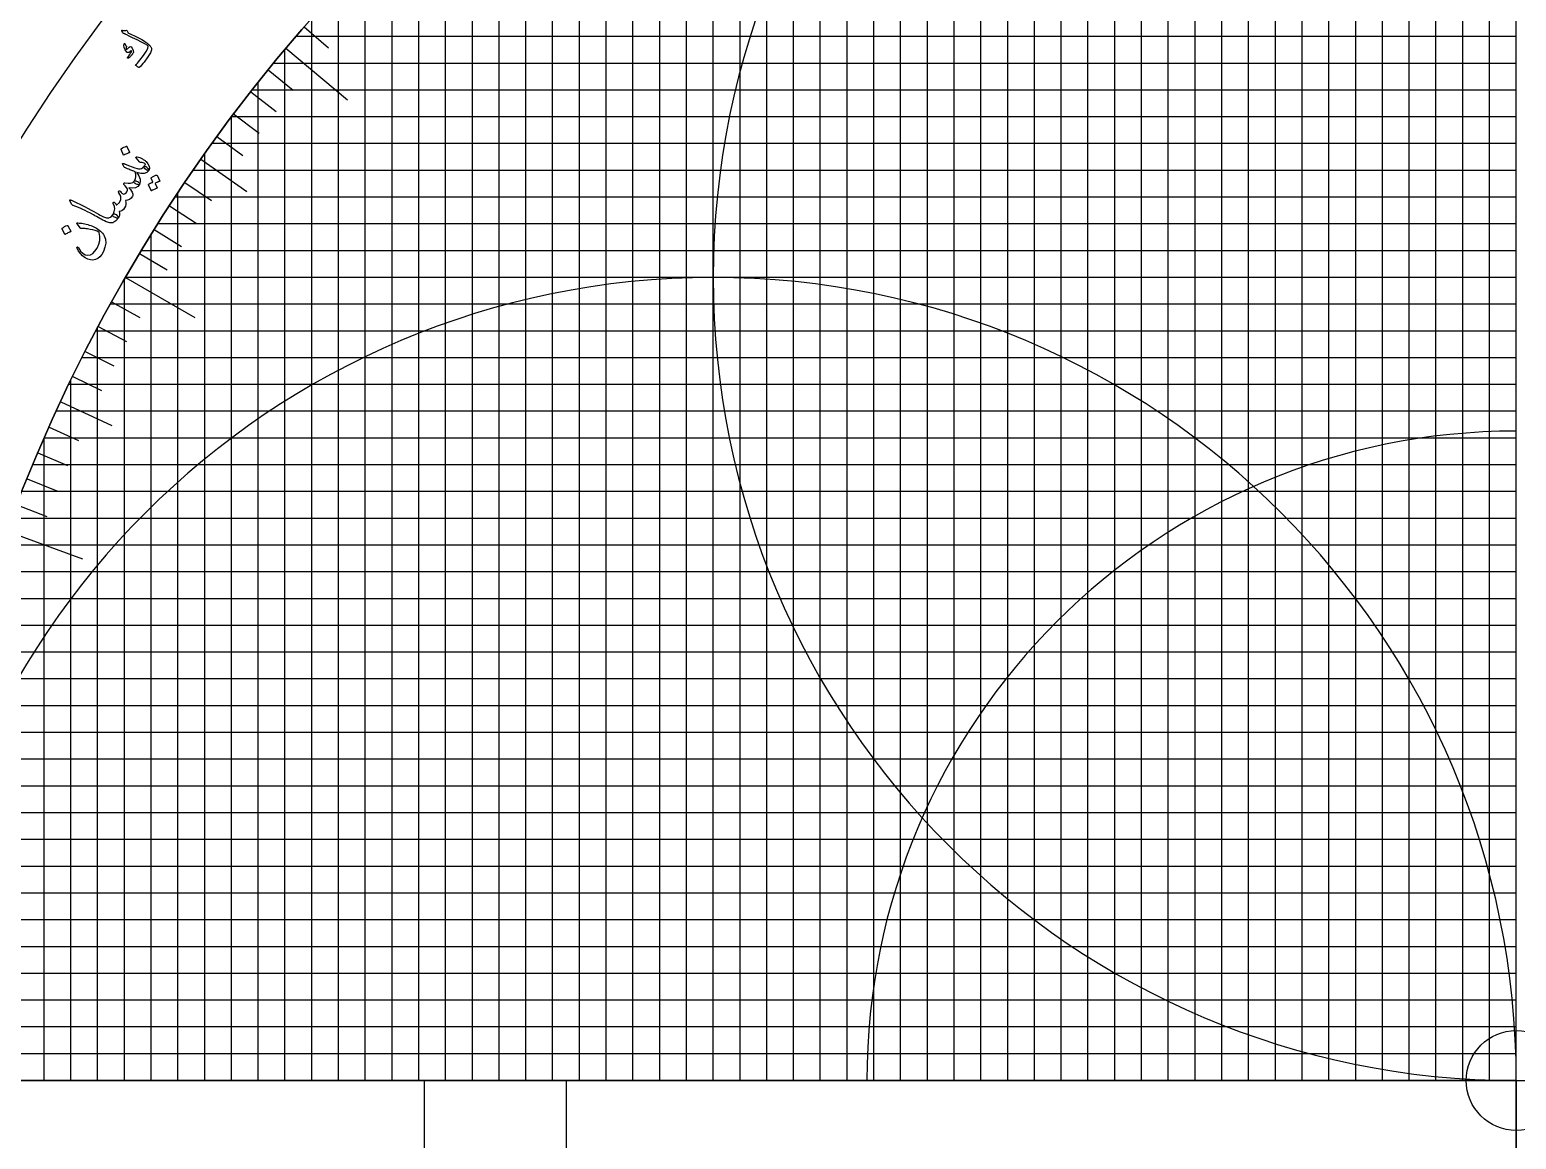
# Model space of a CAD drawing. Header units: millimetres. Extents: x -280 to 280, y -280 to 325.
# Drawn here: x -179.9 to 0, y -7.1 to 127.2 of the extents above; entities that cross this region are included whole.
import ezdxf

# ---------------------------------------------------------------- set-up
doc = ezdxf.new("R2010")
doc.units = ezdxf.units.MM
for name, color, linetype in [('CUT_INNER', 6, 'Continuous'), ('CUT_OUTER', 1, 'Continuous'), ('ENGRAVE', 7, 'Continuous'), ('ENGRAVE_FINE', 8, 'Continuous'), ('TEXT', 5, 'Continuous')]:
    doc.layers.add(name, color=color, linetype=linetype)

msp = doc.modelspace()

# ---------------------------------------------------------------- linework, layer by layer
at = {"layer": 'CUT_INNER'}
msp.add_circle((0, 0), 6.05, dxfattribs=at)
at = {"layer": 'CUT_OUTER'}
msp.add_arc((0, 0), 280, 178.242188, 3.164062, dxfattribs=at)
at = {"layer": 'ENGRAVE'}
for points in [[(0, -194.4), (0, 194.4)], [(0, 0), (0, 194.4)], [(0, 0), (0, 194.4)], [(-16.2, 0), (-16.2, 193.7238)], [(-32.4, 0), (-32.4, 191.681)], [(-48.6, 0), (-48.6, 188.227)], [(-64.8, 0), (-64.8, 183.2821)], [(-81, 0), (-81, 176.7211)], [(-97.2, 0), (-97.2, 168.3553)], [(-113.4, 0), (-113.4, 157.8981)], [(-129.6, 0), (-129.6, 144.8972)], [(-145.8, 0), (-145.8, 128.5835)], [(-148.919, 124.9579), (-141.4731, 118.71)], [(0, 113.4), (-157.8981, 113.4)], [(-159.2432, 111.5033), (-153.6696, 107.6006)], [(-162, 0), (-162, 107.4586)], [(0, 97.2), (-168.3553, 97.2)], [(-168.3553, 97.2), (-159.9376, 92.34)], [(0, 81), (-176.7211, 81)], [(-176.1862, 82.157), (-170.0197, 79.2815)], [(-178.2, 0), (-178.2, 77.6925)], [(0, 64.8), (-183.2821, 64.8)], [(-182.6762, 66.4887), (-173.5424, 63.1643)], [(0, 48.6), (-188.227, 48.6)], [(0, 32.4), (-191.681, 32.4)], [(0, 16.2), (-193.7238, 16.2)], [(-194.4, 0), (194.4, 0)], [(0, 0), (-194.4, 0)], [(-132.192, 0), (-132.192, -132.192), (132.192, -132.192), (132.192, 0)], [(-132.192, 0), (-115.007, 0)], [(-115.007, 0), (-115.007, -115.007), (115.007, -115.007), (115.007, 0)], [(0, 0), (0, -132.192)], [(0, 0), (194.4, 0)]]:
    msp.add_lwpolyline(points, dxfattribs=at)
for radius in [274.4, 274.4, 267.4, 254.4, 254.4, 243.9, 224.4, 224.4, 213.9, 194.4, 194.4]:
    msp.add_circle((0, 0), radius, dxfattribs=at)
for centre, radius, start, end in [((0, 0), 194.4, 90, 180), ((0, 97.2), 97.2, 90, 270), ((0, 97.2), 97.2, 270, 90), ((-97.2, 0), 97.2, 0, 180), ((0, 0), 78.6044, 90, 180)]:
    msp.add_arc(centre, radius, start, end, dxfattribs=at)
at = {"layer": 'ENGRAVE_FINE'}
for points in [[(-3.24, 0), (-3.24, 194.373)], [(-25.92, 0), (-25.92, 192.6643)], [(-22.68, 0), (-22.68, 193.0725)], [(-19.44, 0), (-19.44, 193.4256)], [(-12.96, 0), (-12.96, 193.9675)], [(-9.72, 0), (-9.72, 194.1568)], [(-6.48, 0), (-6.48, 194.292)], [(-35.64, 0), (-35.64, 191.1051)], [(-29.16, 0), (-29.16, 192.2006)], [(-45.36, 0), (-45.36, 189.0339)], [(-42.12, 0), (-42.12, 189.7822)], [(-38.88, 0), (-38.88, 190.4723)], [(-51.84, 0), (-51.84, 187.3605)], [(-58.32, 0), (-58.32, 185.4458)], [(-55.08, 0), (-55.08, 186.4338)], [(-61.56, 0), (-61.56, 184.3956)], [(-68.04, 0), (-68.04, 182.1041)], [(-71.28, 0), (-71.28, 180.8605)], [(-77.76, 0), (-77.76, 178.1705)], [(-74.52, 0), (-74.52, 179.5498)], [(-84.24, 0), (-84.24, 175.1998)], [(-87.48, 0), (-87.48, 173.6048)], [(-90.72, 0), (-90.72, 171.9338)], [(-93.96, 0), (-93.96, 170.1848)], [(-100.44, 0), (-100.44, 166.4427)], [(-103.68, 0), (-103.68, 164.444)], [(-106.92, 0), (-106.92, 162.356)], [(-110.16, 0), (-110.16, 160.1753)], [(-116.64, 0), (-116.64, 155.52)], [(-119.88, 0), (-119.88, 153.0364)], [(-123.12, 0), (-123.12, 150.4421)], [(-126.36, 0), (-126.36, 147.7312)], [(-132.84, 0), (-132.84, 141.9327)], [(-136.08, 0), (-136.08, 138.8294)], [(-139.32, 0), (-139.32, 135.5776)], [(-142.56, 0), (-142.56, 132.1666)], [(0, 126.36), (-147.7312, 126.36)], [(-146.7155, 127.5379), (-143.7812, 124.9871)], [(-149.04, 0), (-149.04, 124.8136)], [(0, 123.12), (-150.4421, 123.12)], [(-152.28, 0), (-152.28, 120.8394)], [(-151.0772, 122.3399), (-148.0556, 119.8931)], [(-153.1893, 119.6846), (-150.1255, 117.2909)], [(0, 119.88), (-153.0364, 119.88)], [(-155.2547, 116.9928), (-152.1496, 114.653)], [(0, 116.64), (-155.52, 116.64)], [(-155.52, 0), (-155.52, 116.64)], [(-157.2729, 114.2655), (-154.1274, 111.9801)], [(-158.76, 0), (-158.76, 112.1901)], [(0, 110.16), (-160.1753, 110.16)], [(-161.1649, 108.7071), (-157.9416, 106.533)], [(0, 106.92), (-162.356, 106.92)], [(-163.0376, 105.8778), (-159.7768, 103.7603)], [(-164.8605, 103.0163), (-161.5633, 100.956)], [(0, 103.68), (-164.444, 103.68)], [(-165.24, 0), (-165.24, 102.4066)], [(-166.6333, 100.1234), (-163.3007, 98.1209)], [(0, 100.44), (-166.4427, 100.44)], [(-168.48, 0), (-168.48, 96.9838)], [(0, 93.96), (-170.1848, 93.96)], [(-170.0261, 94.247), (-166.6255, 92.3621)], [(0, 90.72), (-171.9338, 90.72)], [(-171.72, 0), (-171.72, 91.1241)], [(-171.645, 91.2653), (-168.2121, 89.44)], [(-173.2117, 88.2558), (-169.7474, 86.4906)], [(0, 87.48), (-173.6048, 87.48)], [(-174.96, 0), (-174.96, 84.737)], [(-174.7256, 85.2194), (-171.2311, 83.515)], [(0, 84.24), (-175.1998, 84.24)], [(0, 77.76), (-178.1705, 77.76)], [(-177.5932, 79.0696), (-174.0414, 77.4882)], [(-178.9461, 75.9581), (-175.3672, 74.439)], [(0, 74.52), (-179.5498, 74.52)], [(-180.2445, 72.8235), (-176.6397, 71.3671)], [(0, 71.28), (-180.8605, 71.28)], [(-181.488, 69.6667), (-177.8583, 68.2734)], [(0, 68.04), (-182.1041, 68.04)], [(0, 61.56), (-184.3956, 61.56)], [(0, 58.32), (-185.4458, 58.32)], [(0, 55.08), (-186.4338, 55.08)], [(0, 51.84), (-187.3605, 51.84)], [(0, 45.36), (-189.0339, 45.36)], [(0, 42.12), (-189.7822, 42.12)], [(0, 38.88), (-190.4723, 38.88)], [(0, 35.64), (-191.1051, 35.64)], [(0, 29.16), (-192.2006, 29.16)], [(0, 25.92), (-192.6643, 25.92)], [(0, 22.68), (-193.0725, 22.68)], [(0, 19.44), (-193.4256, 19.44)], [(0, 12.96), (-193.9675, 12.96)], [(0, 9.72), (-194.1568, 9.72)], [(0, 6.48), (-194.292, 6.48)], [(0, 3.24), (-194.373, 3.24)]]:
    msp.add_lwpolyline(points, dxfattribs=at)
at = {"layer": 'TEXT'}
for points in [[(-168.7393, 127.1209), (-168.6716, 127.1103), (-168.6055, 127.1027), (-168.5411, 127.0981), (-168.4784, 127.0966), (-168.4172, 127.0984), (-168.3572, 127.1038), (-168.2984, 127.1128), (-168.2409, 127.1254), (-168.2134, 127.1261), (-168.19, 127.1156), (-168.1706, 127.0938), (-168.1554, 127.0608), (-168.0823, 126.8765), (-168.0737, 126.8575), (-168.0656, 126.8424), (-168.058, 126.8314), (-168.051, 126.8243), (-167.6291, 126.6233), (-167.2499, 126.439), (-166.9133, 126.2714), (-166.6193, 126.1205), (-166.3682, 125.9865), (-166.1607, 125.8693), (-165.9966, 125.7689), (-165.8759, 125.6854), (-165.6555, 125.5184), (-165.5886, 125.4615), (-165.5239, 125.401), (-165.4616, 125.337), (-165.4015, 125.2694), (-165.3438, 125.1979), (-165.2889, 125.1223), (-165.2366, 125.0426), (-165.187, 124.9588), (-165.1824, 124.743), (-165.3345, 124.3906), (-165.6424, 123.9009), (-166.1047, 123.2726), (-166.2566, 123.082), (-166.402, 122.9091), (-166.5408, 122.7542), (-166.6733, 122.6171), (-166.6895, 122.6077), (-166.7056, 122.6042), (-166.7216, 122.6069), (-166.7375, 122.6155), (-166.8102, 122.6626), (-166.876, 122.706), (-166.9349, 122.7456), (-166.9869, 122.7815), (-167.0326, 122.814), (-167.0726, 122.8436), (-167.1068, 122.8703), (-167.1353, 122.8941), (-167.1506, 122.9084), (-167.1556, 122.9213), (-167.1503, 122.9326), (-167.1347, 122.9426), (-167.0245, 123.025), (-166.9003, 123.1442), (-166.7619, 123.3001), (-166.6092, 123.4927), (-166.1714, 124.0817), (-165.8553, 124.5622), (-165.6616, 124.935), (-165.5913, 125.201), (-165.7285, 125.3043), (-165.9987, 125.4648), (-166.4018, 125.6821), (-166.9382, 125.956), (-167.4784, 126.2258), (-167.8884, 126.4281), (-168.1679, 126.563), (-168.3169, 126.6308), (-168.3585, 126.6483), (-168.3975, 126.6646), (-168.4337, 126.6798), (-168.4673, 126.6938), (-168.4979, 126.7066), (-168.5253, 126.7177), (-168.5494, 126.7274), (-168.5702, 126.7354), (-168.6138, 126.7556), (-168.6504, 126.7814), (-168.6803, 126.8128), (-168.7032, 126.8498), (-168.8091, 127.0658), (-168.8153, 127.0816), (-168.8171, 127.0951), (-168.8145, 127.1062), (-168.8075, 127.1148), (-168.7934, 127.1213), (-168.7773, 127.1244), (-168.7593, 127.1243), (-168.7393, 127.1209)], [(-168.4889, 125.4967), (-168.4814, 125.5044), (-168.4725, 125.5093), (-168.4621, 125.5114), (-168.4504, 125.5107), (-168.442, 125.5071), (-168.434, 125.502), (-168.4262, 125.4953), (-168.4187, 125.4871), (-168.2502, 125.2124), (-168.2346, 125.1826), (-168.225, 125.1564), (-168.2216, 125.1338), (-168.2242, 125.1149), (-168.2507, 125.0456), (-168.2657, 124.981), (-168.2693, 124.9211), (-168.2614, 124.8661), (-168.2496, 124.8476), (-168.2257, 124.8431), (-168.1896, 124.8527), (-168.1414, 124.8762), (-168.1136, 124.8952), (-168.0858, 124.9155), (-168.0579, 124.937), (-168.03, 124.9599), (-168.0017, 124.9843), (-167.973, 125.0105), (-167.9437, 125.0385), (-167.914, 125.0684), (-167.78, 125.1485), (-167.6542, 125.1123), (-167.5367, 124.96), (-167.4273, 124.6918), (-167.4049, 124.5983), (-167.3947, 124.5157), (-167.3967, 124.4439), (-167.4108, 124.3829), (-167.4378, 124.3246), (-167.4855, 124.2515), (-167.5536, 124.1637), (-167.6423, 124.0612), (-167.6888, 124.0097), (-167.7348, 123.9622), (-167.7804, 123.9189), (-167.8256, 123.8797), (-167.8695, 123.8439), (-167.9114, 123.811), (-167.9511, 123.7809), (-167.9887, 123.7536), (-168.0171, 123.7407), (-168.0425, 123.7352), (-168.0651, 123.7373), (-168.0847, 123.7469), (-168.1005, 123.763), (-168.107, 123.7809), (-168.1042, 123.8009), (-168.092, 123.8227), (-168.0494, 123.8895), (-167.9999, 123.9643), (-167.9435, 124.0473), (-167.8801, 124.1384), (-167.7618, 124.3083), (-167.6755, 124.4454), (-167.6212, 124.5499), (-167.599, 124.6217), (-167.5989, 124.6331), (-167.603, 124.6424), (-167.6114, 124.6495), (-167.624, 124.6544), (-167.6334, 124.6553), (-167.6449, 124.6523), (-167.6583, 124.6455), (-167.6737, 124.6348), (-167.8035, 124.5263), (-167.8604, 124.4828), (-167.9158, 124.4507), (-167.9699, 124.4298), (-168.0226, 124.4203), (-168.0769, 124.4194), (-168.1242, 124.4301), (-168.1647, 124.4526), (-168.1983, 124.4867), (-168.3928, 124.7599), (-168.5061, 125.0194), (-168.5382, 125.265), (-168.4889, 125.4967)], [(-168.8849, 112.7116), (-168.8878, 112.7264), (-168.8847, 112.7424), (-168.8758, 112.7597), (-168.8609, 112.7781), (-168.7128, 112.8797), (-168.5577, 112.9648), (-168.3956, 113.0335), (-168.2266, 113.0858), (-168.2051, 113.0875), (-168.1878, 113.0829), (-168.1746, 113.0721), (-168.1656, 113.0551), (-167.855, 112.3629), (-167.8506, 112.342), (-167.8582, 112.324), (-167.8778, 112.3089), (-167.9095, 112.2967), (-167.937, 112.2862), (-167.9791, 112.2688), (-168.0361, 112.2446), (-168.1077, 112.2135), (-168.1947, 112.1746), (-168.2977, 112.1271), (-168.4165, 112.0708), (-168.5513, 112.0058), (-168.5713, 111.9986), (-168.5866, 111.9985), (-168.5972, 112.0055), (-168.6031, 112.0196)], [(-167.0486, 111.68), (-167.0795, 111.7243), (-167.0854, 111.7583), (-167.0664, 111.782), (-167.0224, 111.7953), (-166.9168, 111.7923), (-166.7857, 111.7645), (-166.6292, 111.7119), (-166.4472, 111.6345), (-166.356, 111.5909), (-166.2702, 111.5451), (-166.1896, 111.4971), (-166.1143, 111.4469), (-166.044, 111.3949), (-165.9784, 111.3417), (-165.9174, 111.2871), (-165.8612, 111.2313), (-165.6271, 110.9456), (-165.4917, 110.6721), (-165.4551, 110.4106), (-165.5172, 110.161), (-165.5582, 110.1309), (-165.6348, 110.1409), (-165.7471, 110.1909), (-165.895, 110.281), (-166.0353, 110.3825), (-166.1249, 110.4668), (-166.1636, 110.5337), (-166.1516, 110.5833), (-166.0909, 110.66), (-166.0329, 110.7499), (-165.9775, 110.853), (-165.9246, 110.9692), (-166.0834, 111.0335), (-166.2197, 111.0802), (-166.3334, 111.1091), (-166.4245, 111.1204), (-166.4977, 111.1261), (-166.5577, 111.1381), (-166.6045, 111.1567), (-166.6381, 111.1816)], [(-168.4203, 110.4983), (-168.4506, 110.5207), (-168.4871, 110.5625), (-168.5299, 110.6236), (-168.5789, 110.7042), (-168.6229, 110.7848), (-168.6577, 110.8503), (-168.6833, 110.901), (-168.6997, 110.9367), (-168.7001, 110.9842), (-168.6775, 111.0089), (-168.6319, 111.0108), (-168.5633, 110.9899), (-168.5188, 110.9724), (-168.4653, 110.9521), (-168.4028, 110.9291), (-168.3313, 110.9034), (-168.2519, 110.8744), (-168.1656, 110.8414), (-168.0724, 110.8044), (-167.9722, 110.7635), (-167.5477, 110.6036), (-167.2039, 110.4826), (-166.9409, 110.4007), (-166.7585, 110.3579), (-166.577, 110.353), (-166.4154, 110.3889), (-166.2736, 110.4657), (-166.1516, 110.5833), (-166.1174, 110.6175), (-166.0778, 110.6405), (-166.033, 110.6525), (-165.9829, 110.6532), (-165.9251, 110.6426), (-165.8691, 110.6179), (-165.8148, 110.5791), (-165.7622, 110.5263), (-165.6358, 110.3953), (-165.5528, 110.2908), (-165.5133, 110.2127), (-165.5172, 110.161), (-165.763, 109.924), (-166.0863, 109.8046), (-166.4877, 109.8029), (-166.9672, 109.9187), (-166.9853, 109.9211), (-166.9948, 109.9192), (-166.9958, 109.9129), (-166.9882, 109.9022), (-166.725, 109.4856), (-166.5799, 109.1046), (-166.5529, 108.7592), (-166.6441, 108.4487), (-166.666, 108.421), (-166.6974, 108.4057), (-166.7383, 108.4029), (-166.7888, 108.4125), (-166.8555, 108.4352), (-166.9379, 108.4668), (-167.0359, 108.5073), (-167.1496, 108.5566), (-167.2518, 108.618), (-167.3081, 108.6897), (-167.3184, 108.7718), (-167.2828, 108.8644), (-167.1408, 109.1588), (-167.0753, 109.4417), (-167.0864, 109.7134), (-167.1741, 109.9739), (-167.1954, 109.9917), (-167.2472, 110.017), (-167.3296, 110.0496), (-167.4426, 110.0897), (-167.5125, 110.1144), (-167.5974, 110.1471), (-167.6973, 110.1878), (-167.8123, 110.2364), (-167.9422, 110.2922), (-168.0868, 110.3544), (-168.2462, 110.4231), (-168.4203, 110.4983)], [(-169.7949, 106.0587), (-169.8199, 106.1055), (-169.8358, 106.149), (-169.8424, 106.1894), (-169.8398, 106.2264), (-169.8283, 106.2579), (-169.8079, 106.2814), (-169.7789, 106.2969), (-169.7411, 106.3044), (-169.6994, 106.3002), (-169.6588, 106.2803), (-169.6191, 106.2449), (-169.5805, 106.1939), (-169.5638, 106.1638), (-169.5458, 106.1335), (-169.5268, 106.1032), (-169.5065, 106.0728), (-169.486, 106.0416), (-169.4664, 106.0091), (-169.4476, 105.9752), (-169.4297, 105.94), (-169.0762, 106.2757), (-168.9091, 106.6373), (-168.9281, 107.026), (-169.1334, 107.4423), (-169.1584, 107.4889), (-169.1747, 107.5313), (-169.1825, 107.5695), (-169.1816, 107.6034), (-169.1702, 107.6351), (-169.151, 107.6593), (-169.1241, 107.676), (-169.0893, 107.6853), (-169.0511, 107.6842), (-169.0138, 107.6698), (-168.9774, 107.6422), (-168.9419, 107.6014), (-168.8594, 107.4975), (-168.7859, 107.4169), (-168.7214, 107.3595), (-168.6659, 107.3255), (-168.5722, 107.3002), (-168.4761, 107.3122), (-168.3776, 107.3614), (-168.2767, 107.4478), (-168.188, 107.555), (-168.1309, 107.66), (-168.1054, 107.7626), (-168.1114, 107.863), (-168.1547, 107.9748), (-168.241, 108.1118), (-168.3702, 108.2739), (-168.5422, 108.4614), (-168.562, 108.4854), (-168.5689, 108.5138), (-168.5629, 108.5465), (-168.5441, 108.5835), (-168.5176, 108.6168), (-168.4886, 108.6384), (-168.457, 108.6483), (-168.423, 108.6465), (-168.0413, 108.5965), (-167.7235, 108.6172), (-167.4692, 108.7088), (-167.2782, 108.8715), (-167.2332, 108.9019), (-167.172, 108.9105), (-167.0947, 108.8972), (-167.0014, 108.8621), (-166.9048, 108.8174), (-166.8226, 108.7682), (-166.7546, 108.7144), (-166.7009, 108.6562), (-166.6569, 108.5949), (-166.632, 108.5411), (-166.6262, 108.4947), (-166.6395, 108.4558), (-166.8585, 108.2148), (-167.1401, 108.0691), (-167.4846, 108.0186), (-167.8922, 108.0631), (-167.9131, 108.0659), (-167.9238, 108.0609), (-167.9245, 108.0482), (-167.915, 108.0277), (-167.7547, 107.8318), (-167.6284, 107.6631), (-167.5364, 107.5215), (-167.4785, 107.4069), (-167.4503, 107.3046), (-167.4431, 107.2071), (-167.4567, 107.1142), (-167.4911, 107.0259), (-167.6572, 106.8), (-167.856, 106.6383), (-168.0877, 106.5408), (-168.3525, 106.5075), (-168.3012, 106.2697), (-168.3009, 106.0421), (-168.3515, 105.8245), (-168.4532, 105.6168), (-168.588, 105.4404), (-168.7426, 105.3097), (-168.9172, 105.2248), (-169.1118, 105.1855), (-169.0771, 104.9677), (-169.08, 104.7673), (-169.1205, 104.5842), (-169.1987, 104.4183), (-169.2666, 104.3757), (-169.3867, 104.3837), (-169.5588, 104.4422), (-169.7832, 104.5513), (-169.8429, 104.5987), (-169.8735, 104.659), (-169.875, 104.7323), (-169.8472, 104.8186), (-169.6983, 105.174), (-169.6398, 105.499), (-169.672, 105.7938), (-169.7949, 106.0587)], [(-165.2275, 109.2343), (-165.2306, 109.2489), (-165.2278, 109.2646), (-165.2192, 109.2815), (-165.2047, 109.2995), (-165.1332, 109.351), (-165.0605, 109.3985), (-164.9865, 109.442), (-164.9114, 109.4815), (-164.8343, 109.5173), (-164.7545, 109.5493), (-164.6721, 109.5776), (-164.5871, 109.6022), (-164.5653, 109.6034), (-164.5467, 109.5979), (-164.5313, 109.5858), (-164.519, 109.5669), (-164.2045, 108.8774), (-164.2035, 108.8636), (-164.2124, 108.8502), (-164.2313, 108.8371), (-164.2601, 108.8243), (-164.2831, 108.8177), (-164.3174, 108.8048), (-164.3628, 108.7856), (-164.4194, 108.76), (-164.4879, 108.7279), (-164.569, 108.6891), (-164.6628, 108.6436), (-164.7691, 108.5915), (-164.5257, 108.0525), (-164.5209, 108.0319), (-164.528, 108.0142), (-164.5472, 107.9995), (-164.5784, 107.9876), (-164.6054, 107.9773), (-164.6469, 107.9604), (-164.7029, 107.9368), (-164.7734, 107.9065), (-164.8589, 107.8686), (-164.96, 107.8222), (-165.0768, 107.7673), (-165.2092, 107.7038), (-165.227, 107.6999), (-165.2407, 107.702), (-165.2505, 107.7102), (-165.2563, 107.7246), (-165.5501, 108.4051), (-165.5532, 108.4197), (-165.5505, 108.4354), (-165.542, 108.4523), (-165.5276, 108.4704), (-165.4699, 108.5163), (-165.4103, 108.5585), (-165.3488, 108.5968), (-165.2852, 108.6313), (-165.2202, 108.6623), (-165.1541, 108.6901), (-165.0869, 108.7146), (-165.0187, 108.7359)], [(-175.0746, 106.498), (-175.0876, 106.5255), (-175.0939, 106.5477), (-175.0935, 106.5646), (-175.0865, 106.5762), (-175.0663, 106.588), (-175.0282, 106.5864), (-174.9723, 106.5713), (-174.8986, 106.5429), (-174.3214, 106.2746), (-173.7919, 106.0198), (-173.3098, 105.7785), (-172.8753, 105.5508), (-172.5072, 105.3502), (-172.1772, 105.1708), (-171.885, 105.0126), (-171.6307, 104.8756), (-171.4145, 104.7593), (-171.2368, 104.6635), (-171.0975, 104.5879), (-170.9966, 104.5328), (-170.664, 104.4174), (-170.3616, 104.4267), (-170.0895, 104.5604), (-169.8472, 104.8186), (-169.7749, 104.8873), (-169.6921, 104.9086), (-169.5987, 104.8824), (-169.4949, 104.8089), (-169.3454, 104.6702), (-169.2463, 104.5588), (-169.1973, 104.4749), (-169.1987, 104.4183), (-169.5085, 104.038), (-169.8609, 103.8336), (-170.2565, 103.8051), (-170.6957, 103.9529), (-170.8888, 104.0516), (-171.0814, 104.1519), (-171.2737, 104.2538), (-171.4657, 104.3573), (-171.6576, 104.462), (-171.8496, 104.5673), (-172.0418, 104.6734), (-172.2343, 104.7802), (-172.6009, 104.9845), (-172.9352, 105.1616), (-173.2371, 105.3113), (-173.5067, 105.4338), (-173.7698, 105.5446), (-174.052, 105.6595), (-174.3536, 105.7782), (-174.6743, 105.9009), (-174.7306, 105.9256), (-174.7773, 105.9558), (-174.8144, 105.9915), (-174.8419, 106.0328)], [(-176.0282, 103.0831), (-176.0319, 103.0977), (-176.0298, 103.1139), (-176.0218, 103.1317), (-176.008, 103.1511), (-175.8657, 103.2619), (-175.7155, 103.3566), (-175.5574, 103.4353), (-175.3914, 103.4979), (-175.37, 103.5009), (-175.3524, 103.4974), (-175.3387, 103.4874), (-175.3287, 103.4709), (-174.979, 102.7966), (-174.9733, 102.7758), (-174.9799, 102.7573), (-174.9987, 102.741), (-175.0297, 102.7269), (-175.0565, 102.7147), (-175.0977, 102.6947), (-175.1532, 102.667), (-175.2231, 102.6315), (-175.3078, 102.5872), (-175.408, 102.5333), (-175.5236, 102.4697), (-175.6547, 102.3964), (-175.6743, 102.3879), (-175.6896, 102.3869), (-175.7006, 102.3933), (-175.7072, 102.4071)], [(-174.126, 103.8055), (-173.9666, 103.7939), (-173.8028, 103.7771), (-173.6347, 103.7551), (-173.4623, 103.728), (-173.2852, 103.6941), (-173.103, 103.6522), (-172.9158, 103.6022), (-172.7236, 103.544), (-172.5357, 103.4803), (-172.354, 103.4091), (-172.1787, 103.3305), (-172.0097, 103.2445), (-171.8464, 103.1509), (-171.6886, 103.0493), (-171.536, 102.9399), (-171.3888, 102.8226), (-171.2421, 102.6866), (-171.1156, 102.5456), (-171.0093, 102.3997), (-170.9232, 102.2488), (-170.7759, 101.8236), (-170.7443, 101.3621), (-170.8282, 100.8642), (-171.027, 100.3291), (-171.2236, 99.9733), (-171.45, 99.6931), (-171.7066, 99.4882), (-171.9936, 99.3587), (-172.2944, 99.3099), (-172.6001, 99.3325), (-172.9109, 99.4269), (-173.2267, 99.5933), (-173.5303, 99.8233), (-173.794, 100.093), (-174.0176, 100.4024), (-174.2009, 100.7517), (-174.2171, 100.7997), (-174.2192, 100.8384), (-174.2071, 100.8677), (-174.181, 100.8875), (-174.144, 100.8987), (-174.1079, 100.887), (-174.0728, 100.8525), (-174.0387, 100.7953), (-173.7806, 100.4033), (-173.5048, 100.1242), (-173.2118, 99.9575), (-172.9017, 99.9028), (-172.5981, 99.9543), (-172.3123, 100.1093), (-172.0443, 100.3678), (-171.7933, 100.7298), (-171.5694, 101.2139), (-171.4492, 101.6925), (-171.4329, 102.1663), (-171.5206, 102.6357), (-171.5263, 102.6478), (-171.5377, 102.6607), (-171.5547, 102.6746), (-171.5773, 102.6894), (-171.7656, 102.7879), (-172.0008, 102.8762), (-172.2829, 102.9542), (-172.6119, 103.0215), (-172.781, 103.0494), (-172.9396, 103.0734), (-173.0875, 103.0935), (-173.2248, 103.1096), (-173.3513, 103.121), (-173.4668, 103.1271), (-173.5714, 103.1278), (-173.6649, 103.1232), (-173.7125, 103.1229), (-173.7519, 103.1302), (-173.7831, 103.145), (-173.8061, 103.1674), (-174.2136, 103.7081), (-174.2327, 103.7475), (-174.2244, 103.7769), (-174.1889, 103.7962), (-174.126, 103.8055)]]:
    msp.add_lwpolyline(points, close=True, dxfattribs=at)

doc.saveas('drawing.dxf')
